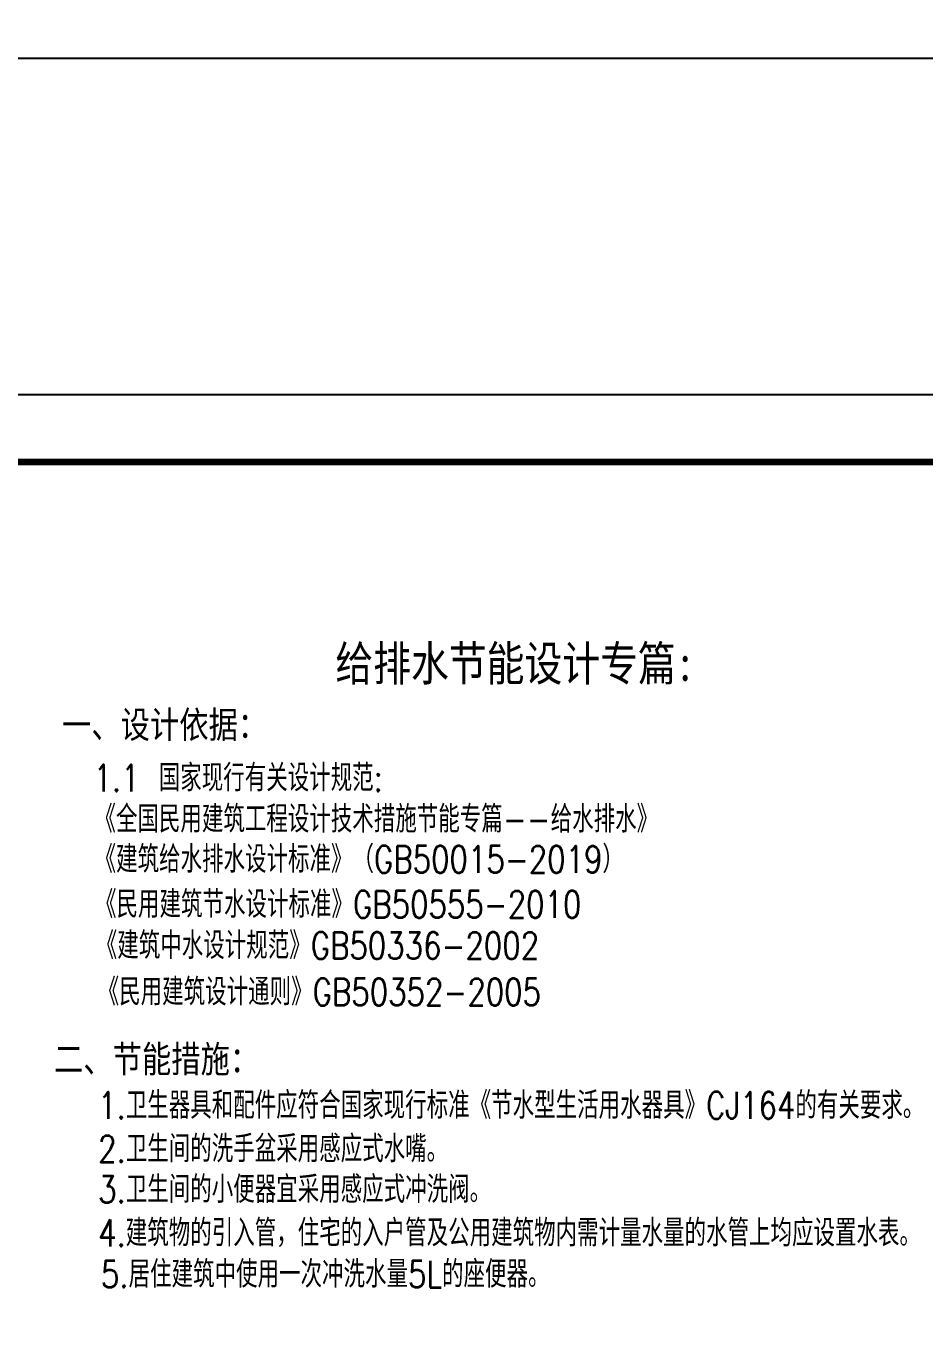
# Model space of a CAD drawing. Extents: x -191212 to 1245715665, y -234495 to 250873.
# Drawn here: x 191541 to 204895, y 143375 to 162908 of the extents above; entities that cross this region are included whole.
import ezdxf

# ---------------------------------------------------------------- set-up
doc = ezdxf.new("R2010")
doc.units = 0
doc.header["$LTSCALE"] = 500
doc.layers.add('TWT_TITLE', color=7, linetype='CONTINUOUS')
doc.layers.add('说明图层', color=144, linetype='CONTINUOUS')
doc.styles.add('-黑体', font='simhei.ttf', dxfattribs={"width": 0.8})
doc.styles.add('_HZTXT', font='txt.shx', dxfattribs={"width": 0.8, "bigfont": 'hztxt.shx'})
doc.styles.add('HZ', font='txt', dxfattribs={"bigfont": 'hztxt'})

msp = doc.modelspace()

# ---------------------------------------------------------------- linework, layer by layer
at = {"layer": 'TWT_TITLE', "color": 4}
for points in [[(153538.4, 162433.3), (212938.4, 162433.3), (212938.4, 204433.3), (153538.4, 204433.3)], [(153538.4, 115433.3), (212938.4, 115433.3), (212938.4, 157433.3), (153538.4, 157433.3)]]:
    msp.add_lwpolyline(points, close=True, dxfattribs=at)
at = {"layer": 'TWT_TITLE', "color": 4, "const_width": 100}
msp.add_lwpolyline([(156038.4, 116433.3), (211938.4, 116433.3), (211938.4, 156433.3), (156038.4, 156433.3)], close=True, dxfattribs=at)

# ---------------------------------------------------------------- texts
at = {"layer": '说明图层', "color": 7, "width": 0.8}
for s, height, style, p in [('给排水节能设计专篇:', 515.08, '-黑体', (196135.4, 153182.5)), ('一、设计依据：', 399.29, '-黑体', (192072.1, 152331.5)), ('1.1 国家现行有关设计规范:', 399.289, 'HZ', (192540.8, 151539.4)), ('《全国民用建筑工程设计技术措施节能专篇--给水排水》', 399.289, 'HZ', (192554.1, 150927.6)), ('《建筑给水排水设计标准》（GB50015-2019）', 399.289, '_HZTXT', (192556.5, 150330.1)), ('《民用建筑节水设计标准》GB50555-2010', 399.289, '_HZTXT', (192563.2, 149660)), ('《建筑中水设计规范》GB50336-2002', 399.289, '_HZTXT', (192574.5, 149048.2)), ('《民用建筑设计通则》GB50352-2005', 399.289, '_HZTXT', (192602.3, 148358.9)), ('二、节能措施：', 399.29, '-黑体', (191953, 147360.5)), ('1.卫生器具和配件应符合国家现行标准《节水型生活用水器具》CJ164的有关要求。', 399.289, '_HZTXT', (192609.3, 146673.1)), ('2.卫生间的洗手盆采用感应式水嘴。', 399.289, '_HZTXT', (192609.3, 146026.9)), ('3.卫生间的小便器宜采用感应式冲洗阀。', 399.289, '_HZTXT', (192609.3, 145423.9)), ('4.建筑物的引入管，住宅的入户管及公用建筑物内需计量水量的水管上均应设置水表。', 399.289, '_HZTXT', (192609.3, 144777.4)), ('5.居住建筑中使用一次冲洗水量5L的座便器。', 399.289, '_HZTXT', (192651.3, 144165))]:
    msp.add_text(s, height=height, rotation=360, dxfattribs=dict(at, style=style)).set_placement(p)

doc.saveas('drawing.dxf')
